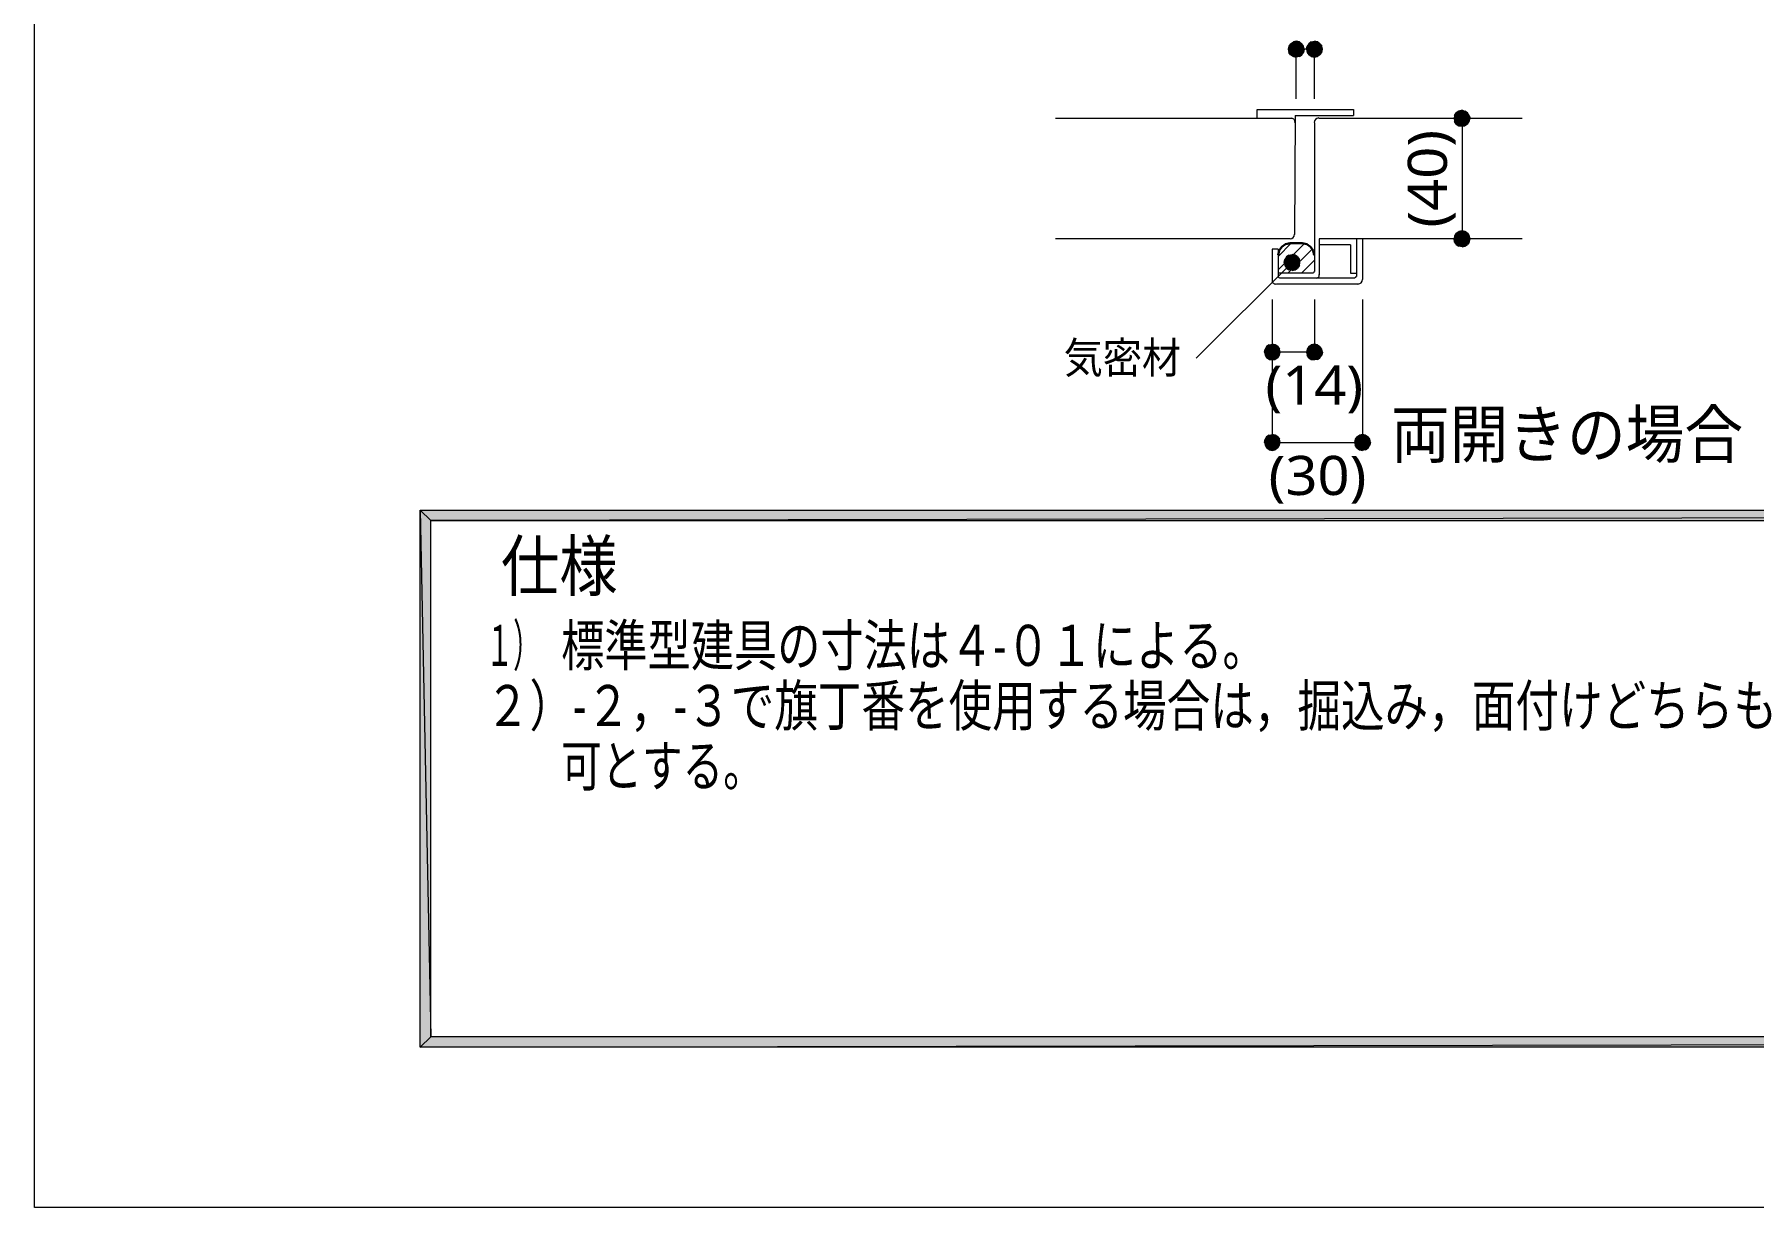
# Model space of a CAD drawing. Header units: millimetres. Extents: x 0 to 420, y 0 to 297.
# Drawn here: x 0.2 to 114.4, y 0 to 77.9 of the extents above; entities that cross this region are included whole.
import ezdxf
from ezdxf.enums import TextEntityAlignment as Align

# ---------------------------------------------------------------- set-up
doc = ezdxf.new("R2010")
doc.units = ezdxf.units.MM
doc.styles.add('kst32b', font='NotoSansJP-Variable.ttf')

msp = doc.modelspace()

# ---------------------------------------------------------------- hatches: boundary and pattern name
for points in [[(83.52, 77.13), (83.48, 76.94), (84.01, 76.94), (83.52, 77.13)], [(85.7, 76.73), (85.75, 76.94), (85.22, 76.94), (85.7, 76.73)], [(94.81, 71.86), (95.02, 71.82), (95.02, 72.35), (94.81, 71.86)], [(95.21, 64.83), (95.02, 64.88), (95.02, 64.35), (95.21, 64.83)], [(83.25, 62.57), (83.35, 62.4), (83.74, 62.78), (83.25, 62.57)], [(82.89, 56.62), (82.93, 56.81), (82.4, 56.81), (82.89, 56.62)], [(84.73, 57.02), (84.69, 56.81), (85.22, 56.81), (84.73, 57.02)], [(82.89, 50.63), (82.93, 50.82), (82.4, 50.82), (82.89, 50.63)], [(87.93, 51.03), (87.88, 50.82), (88.41, 50.82), (87.93, 51.03)]]:
    msp.add_hatch(color=7).paths.add_polyline_path(points)
h = msp.add_hatch(color=7)
h.paths.add_polyline_path([(83.48, 76.94), (83.52, 76.73), (84.01, 76.94), (83.48, 76.94)])
h.paths.add_polyline_path([(83.52, 76.73), (84.01, 76.94), (83.63, 76.56), (83.52, 76.73)])
h.paths.add_polyline_path([(84.01, 76.94), (83.63, 76.56), (83.82, 76.45), (84.01, 76.94)])
h = msp.add_hatch(color=7)
h.paths.add_polyline_path([(84.01, 77.47), (83.82, 77.43), (84.01, 76.94), (84.01, 77.47)])
h.paths.add_polyline_path([(83.82, 77.43), (84.01, 76.94), (83.63, 77.3), (83.82, 77.43)])
h.paths.add_polyline_path([(84.01, 76.94), (83.63, 77.3), (83.52, 77.13), (84.01, 76.94)])
h = msp.add_hatch(color=7)
h.paths.add_polyline_path([(83.82, 76.45), (84.01, 76.41), (84.01, 76.94), (83.82, 76.45)])
h.paths.add_polyline_path([(84.01, 76.41), (84.01, 76.94), (84.22, 76.45), (84.01, 76.41)])
h.paths.add_polyline_path([(84.01, 76.94), (84.22, 76.45), (84.39, 76.56), (84.01, 76.94)])
h = msp.add_hatch(color=7)
h.paths.add_polyline_path([(84.5, 77.13), (84.39, 77.3), (84.01, 76.94), (84.5, 77.13)])
h.paths.add_polyline_path([(84.39, 77.3), (84.01, 76.94), (84.22, 77.43), (84.39, 77.3)])
h.paths.add_polyline_path([(84.01, 76.94), (84.22, 77.43), (84.01, 77.47), (84.01, 76.94)])
h = msp.add_hatch(color=7)
h.paths.add_polyline_path([(84.39, 76.56), (84.5, 76.73), (84.01, 76.94), (84.39, 76.56)])
h.paths.add_polyline_path([(84.5, 76.73), (84.01, 76.94), (84.54, 76.94), (84.5, 76.73)])
h.paths.add_polyline_path([(84.01, 76.94), (84.54, 76.94), (84.5, 77.13), (84.01, 76.94)])
h = msp.add_hatch(color=7)
h.paths.add_polyline_path([(84.84, 77.3), (84.73, 77.13), (85.22, 76.94), (84.84, 77.3)])
h.paths.add_polyline_path([(84.73, 77.13), (85.22, 76.94), (84.69, 76.94), (84.73, 77.13)])
h.paths.add_polyline_path([(85.22, 76.94), (84.69, 76.94), (84.73, 76.73), (85.22, 76.94)])
h = msp.add_hatch(color=7)
h.paths.add_polyline_path([(84.73, 76.73), (84.84, 76.56), (85.22, 76.94), (84.73, 76.73)])
h.paths.add_polyline_path([(84.84, 76.56), (85.22, 76.94), (85.01, 76.45), (84.84, 76.56)])
h.paths.add_polyline_path([(85.22, 76.94), (85.01, 76.45), (85.22, 76.41), (85.22, 76.94)])
h = msp.add_hatch(color=7)
h.paths.add_polyline_path([(85.41, 77.43), (85.22, 77.47), (85.22, 76.94), (85.41, 77.43)])
h.paths.add_polyline_path([(85.22, 77.47), (85.22, 76.94), (85.01, 77.43), (85.22, 77.47)])
h.paths.add_polyline_path([(85.22, 76.94), (85.01, 77.43), (84.84, 77.3), (85.22, 76.94)])
h = msp.add_hatch(color=7)
h.paths.add_polyline_path([(85.75, 76.94), (85.7, 77.13), (85.22, 76.94), (85.75, 76.94)])
h.paths.add_polyline_path([(85.7, 77.13), (85.22, 76.94), (85.58, 77.3), (85.7, 77.13)])
h.paths.add_polyline_path([(85.22, 76.94), (85.58, 77.3), (85.41, 77.43), (85.22, 76.94)])
h = msp.add_hatch(color=7)
h.paths.add_polyline_path([(85.22, 76.41), (85.41, 76.45), (85.22, 76.94), (85.22, 76.41)])
h.paths.add_polyline_path([(85.41, 76.45), (85.22, 76.94), (85.58, 76.56), (85.41, 76.45)])
h.paths.add_polyline_path([(85.22, 76.94), (85.58, 76.56), (85.7, 76.73), (85.22, 76.94)])
h = msp.add_hatch(color=7)
h.paths.add_polyline_path([(94.81, 72.83), (94.64, 72.71), (95.02, 72.35), (94.81, 72.83)])
h.paths.add_polyline_path([(94.64, 72.71), (95.02, 72.35), (94.53, 72.54), (94.64, 72.71)])
h.paths.add_polyline_path([(95.02, 72.35), (94.53, 72.54), (94.49, 72.35), (95.02, 72.35)])
h = msp.add_hatch(color=7)
h.paths.add_polyline_path([(94.49, 72.35), (94.53, 72.14), (95.02, 72.35), (94.49, 72.35)])
h.paths.add_polyline_path([(94.53, 72.14), (95.02, 72.35), (94.64, 71.97), (94.53, 72.14)])
h.paths.add_polyline_path([(95.02, 72.35), (94.64, 71.97), (94.81, 71.86), (95.02, 72.35)])
h = msp.add_hatch(color=7)
h.paths.add_polyline_path([(95.38, 72.71), (95.21, 72.83), (95.02, 72.35), (95.38, 72.71)])
h.paths.add_polyline_path([(95.21, 72.83), (95.02, 72.35), (95.02, 72.88), (95.21, 72.83)])
h.paths.add_polyline_path([(95.02, 72.35), (95.02, 72.88), (94.81, 72.83), (95.02, 72.35)])
h = msp.add_hatch(color=7)
h.paths.add_polyline_path([(95.5, 72.14), (95.55, 72.35), (95.02, 72.35), (95.5, 72.14)])
h.paths.add_polyline_path([(95.55, 72.35), (95.02, 72.35), (95.5, 72.54), (95.55, 72.35)])
h.paths.add_polyline_path([(95.02, 72.35), (95.5, 72.54), (95.38, 72.71), (95.02, 72.35)])
h = msp.add_hatch(color=7)
h.paths.add_polyline_path([(95.02, 71.82), (95.21, 71.86), (95.02, 72.35), (95.02, 71.82)])
h.paths.add_polyline_path([(95.21, 71.86), (95.02, 72.35), (95.38, 71.97), (95.21, 71.86)])
h.paths.add_polyline_path([(95.02, 72.35), (95.38, 71.97), (95.5, 72.14), (95.02, 72.35)])
h = msp.add_hatch(color=7)
h.paths.add_polyline_path([(94.53, 64.54), (94.49, 64.35), (95.02, 64.35), (94.53, 64.54)])
h.paths.add_polyline_path([(94.49, 64.35), (95.02, 64.35), (94.53, 64.13), (94.49, 64.35)])
h.paths.add_polyline_path([(95.02, 64.35), (94.53, 64.13), (94.64, 63.97), (95.02, 64.35)])
h = msp.add_hatch(color=7)
h.paths.add_polyline_path([(95.02, 64.88), (94.81, 64.83), (95.02, 64.35), (95.02, 64.88)])
h.paths.add_polyline_path([(94.81, 64.83), (95.02, 64.35), (94.64, 64.71), (94.81, 64.83)])
h.paths.add_polyline_path([(95.02, 64.35), (94.64, 64.71), (94.53, 64.54), (95.02, 64.35)])
h = msp.add_hatch(color=7)
h.paths.add_polyline_path([(94.64, 63.97), (94.81, 63.86), (95.02, 64.35), (94.64, 63.97)])
h.paths.add_polyline_path([(94.81, 63.86), (95.02, 64.35), (95.02, 63.82), (94.81, 63.86)])
h.paths.add_polyline_path([(95.02, 64.35), (95.02, 63.82), (95.21, 63.86), (95.02, 64.35)])
h = msp.add_hatch(color=7)
h.paths.add_polyline_path([(95.55, 64.35), (95.5, 64.54), (95.02, 64.35), (95.55, 64.35)])
h.paths.add_polyline_path([(95.5, 64.54), (95.02, 64.35), (95.38, 64.71), (95.5, 64.54)])
h.paths.add_polyline_path([(95.02, 64.35), (95.38, 64.71), (95.21, 64.83), (95.02, 64.35)])
h = msp.add_hatch(color=7)
h.paths.add_polyline_path([(95.21, 63.86), (95.38, 63.97), (95.02, 64.35), (95.21, 63.86)])
h.paths.add_polyline_path([(95.38, 63.97), (95.02, 64.35), (95.5, 64.13), (95.38, 63.97)])
h.paths.add_polyline_path([(95.02, 64.35), (95.5, 64.13), (95.55, 64.35), (95.02, 64.35)])
h = msp.add_hatch(color=7)
h.paths.add_polyline_path([(83.35, 63.14), (83.25, 62.97), (83.74, 62.78), (83.35, 63.14)])
h.paths.add_polyline_path([(83.25, 62.97), (83.74, 62.78), (83.21, 62.78), (83.25, 62.97)])
h.paths.add_polyline_path([(83.74, 62.78), (83.21, 62.78), (83.25, 62.57), (83.74, 62.78)])
h = msp.add_hatch(color=7)
h.paths.add_polyline_path([(83.93, 63.27), (83.74, 63.31), (83.74, 62.78), (83.93, 63.27)])
h.paths.add_polyline_path([(83.74, 63.31), (83.74, 62.78), (83.52, 63.27), (83.74, 63.31)])
h.paths.add_polyline_path([(83.74, 62.78), (83.52, 63.27), (83.35, 63.14), (83.74, 62.78)])
h = msp.add_hatch(color=7)
h.paths.add_polyline_path([(84.24, 62.78), (84.22, 62.97), (83.74, 62.78), (84.24, 62.78)])
h.paths.add_polyline_path([(84.22, 62.97), (83.74, 62.78), (84.1, 63.14), (84.22, 62.97)])
h.paths.add_polyline_path([(83.74, 62.78), (84.1, 63.14), (83.93, 63.27), (83.74, 62.78)])
h = msp.add_hatch(color=7)
h.paths.add_polyline_path([(83.35, 62.4), (83.52, 62.29), (83.74, 62.78), (83.35, 62.4)])
h.paths.add_polyline_path([(83.52, 62.29), (83.74, 62.78), (83.74, 62.25), (83.52, 62.29)])
h.paths.add_polyline_path([(83.74, 62.78), (83.74, 62.25), (83.93, 62.29), (83.74, 62.78)])
h = msp.add_hatch(color=7)
h.paths.add_polyline_path([(83.93, 62.29), (84.1, 62.4), (83.74, 62.78), (83.93, 62.29)])
h.paths.add_polyline_path([(84.1, 62.4), (83.74, 62.78), (84.22, 62.57), (84.1, 62.4)])
h.paths.add_polyline_path([(83.74, 62.78), (84.22, 62.57), (84.24, 62.78), (83.74, 62.78)])
h = msp.add_hatch(color=7)
h.paths.add_polyline_path([(82.04, 57.19), (81.94, 57.02), (82.4, 56.81), (82.04, 57.19)])
h.paths.add_polyline_path([(81.94, 57.02), (82.4, 56.81), (81.89, 56.81), (81.94, 57.02)])
h.paths.add_polyline_path([(82.4, 56.81), (81.89, 56.81), (81.94, 56.62), (82.4, 56.81)])
h = msp.add_hatch(color=7)
h.paths.add_polyline_path([(82.61, 57.3), (82.4, 57.34), (82.4, 56.81), (82.61, 57.3)])
h.paths.add_polyline_path([(82.4, 57.34), (82.4, 56.81), (82.21, 57.3), (82.4, 57.34)])
h.paths.add_polyline_path([(82.4, 56.81), (82.21, 57.3), (82.04, 57.19), (82.4, 56.81)])
h = msp.add_hatch(color=7)
h.paths.add_polyline_path([(82.93, 56.81), (82.89, 57.02), (82.4, 56.81), (82.93, 56.81)])
h.paths.add_polyline_path([(82.89, 57.02), (82.4, 56.81), (82.78, 57.19), (82.89, 57.02)])
h.paths.add_polyline_path([(82.4, 56.81), (82.78, 57.19), (82.61, 57.3), (82.4, 56.81)])
h = msp.add_hatch(color=7)
h.paths.add_polyline_path([(85.22, 57.34), (85.01, 57.3), (85.22, 56.81), (85.22, 57.34)])
h.paths.add_polyline_path([(85.01, 57.3), (85.22, 56.81), (84.84, 57.19), (85.01, 57.3)])
h.paths.add_polyline_path([(85.22, 56.81), (84.84, 57.19), (84.73, 57.02), (85.22, 56.81)])
h = msp.add_hatch(color=7)
h.paths.add_polyline_path([(85.7, 57.02), (85.58, 57.19), (85.22, 56.81), (85.7, 57.02)])
h.paths.add_polyline_path([(85.58, 57.19), (85.22, 56.81), (85.41, 57.3), (85.58, 57.19)])
h.paths.add_polyline_path([(85.22, 56.81), (85.41, 57.3), (85.22, 57.34), (85.22, 56.81)])
h = msp.add_hatch(color=7)
h.paths.add_polyline_path([(81.94, 56.62), (82.04, 56.45), (82.4, 56.81), (81.94, 56.62)])
h.paths.add_polyline_path([(82.04, 56.45), (82.4, 56.81), (82.21, 56.32), (82.04, 56.45)])
h.paths.add_polyline_path([(82.4, 56.81), (82.21, 56.32), (82.4, 56.3), (82.4, 56.81)])
h = msp.add_hatch(color=7)
h.paths.add_polyline_path([(82.4, 56.3), (82.61, 56.32), (82.4, 56.81), (82.4, 56.3)])
h.paths.add_polyline_path([(82.61, 56.32), (82.4, 56.81), (82.78, 56.45), (82.61, 56.32)])
h.paths.add_polyline_path([(82.4, 56.81), (82.78, 56.45), (82.89, 56.62), (82.4, 56.81)])
h = msp.add_hatch(color=7)
h.paths.add_polyline_path([(84.69, 56.81), (84.73, 56.62), (85.22, 56.81), (84.69, 56.81)])
h.paths.add_polyline_path([(84.73, 56.62), (85.22, 56.81), (84.84, 56.45), (84.73, 56.62)])
h.paths.add_polyline_path([(85.22, 56.81), (84.84, 56.45), (85.01, 56.32), (85.22, 56.81)])
h = msp.add_hatch(color=7)
h.paths.add_polyline_path([(85.01, 56.32), (85.22, 56.3), (85.22, 56.81), (85.01, 56.32)])
h.paths.add_polyline_path([(85.22, 56.3), (85.22, 56.81), (85.41, 56.32), (85.22, 56.3)])
h.paths.add_polyline_path([(85.22, 56.81), (85.41, 56.32), (85.58, 56.45), (85.22, 56.81)])
h = msp.add_hatch(color=7)
h.paths.add_polyline_path([(85.58, 56.45), (85.7, 56.62), (85.22, 56.81), (85.58, 56.45)])
h.paths.add_polyline_path([(85.7, 56.62), (85.22, 56.81), (85.75, 56.81), (85.7, 56.62)])
h.paths.add_polyline_path([(85.22, 56.81), (85.75, 56.81), (85.7, 57.02), (85.22, 56.81)])
h = msp.add_hatch(color=7)
h.paths.add_polyline_path([(82.04, 51.2), (81.94, 51.03), (82.4, 50.82), (82.04, 51.2)])
h.paths.add_polyline_path([(81.94, 51.03), (82.4, 50.82), (81.89, 50.82), (81.94, 51.03)])
h.paths.add_polyline_path([(82.4, 50.82), (81.89, 50.82), (81.94, 50.63), (82.4, 50.82)])
h = msp.add_hatch(color=7)
h.paths.add_polyline_path([(81.94, 50.63), (82.04, 50.46), (82.4, 50.82), (81.94, 50.63)])
h.paths.add_polyline_path([(82.04, 50.46), (82.4, 50.82), (82.21, 50.33), (82.04, 50.46)])
h.paths.add_polyline_path([(82.4, 50.82), (82.21, 50.33), (82.4, 50.29), (82.4, 50.82)])
h = msp.add_hatch(color=7)
h.paths.add_polyline_path([(82.61, 51.31), (82.4, 51.35), (82.4, 50.82), (82.61, 51.31)])
h.paths.add_polyline_path([(82.4, 51.35), (82.4, 50.82), (82.21, 51.31), (82.4, 51.35)])
h.paths.add_polyline_path([(82.4, 50.82), (82.21, 51.31), (82.04, 51.2), (82.4, 50.82)])
h = msp.add_hatch(color=7)
h.paths.add_polyline_path([(82.93, 50.82), (82.89, 51.03), (82.4, 50.82), (82.93, 50.82)])
h.paths.add_polyline_path([(82.89, 51.03), (82.4, 50.82), (82.78, 51.2), (82.89, 51.03)])
h.paths.add_polyline_path([(82.4, 50.82), (82.78, 51.2), (82.61, 51.31), (82.4, 50.82)])
h = msp.add_hatch(color=7)
h.paths.add_polyline_path([(82.4, 50.29), (82.61, 50.33), (82.4, 50.82), (82.4, 50.29)])
h.paths.add_polyline_path([(82.61, 50.33), (82.4, 50.82), (82.78, 50.46), (82.61, 50.33)])
h.paths.add_polyline_path([(82.4, 50.82), (82.78, 50.46), (82.89, 50.63), (82.4, 50.82)])
h = msp.add_hatch(color=7)
h.paths.add_polyline_path([(87.88, 50.82), (87.93, 50.63), (88.41, 50.82), (87.88, 50.82)])
h.paths.add_polyline_path([(87.93, 50.63), (88.41, 50.82), (88.03, 50.46), (87.93, 50.63)])
h.paths.add_polyline_path([(88.41, 50.82), (88.03, 50.46), (88.2, 50.33), (88.41, 50.82)])
h = msp.add_hatch(color=7)
h.paths.add_polyline_path([(88.41, 51.35), (88.2, 51.31), (88.41, 50.82), (88.41, 51.35)])
h.paths.add_polyline_path([(88.2, 51.31), (88.41, 50.82), (88.03, 51.2), (88.2, 51.31)])
h.paths.add_polyline_path([(88.41, 50.82), (88.03, 51.2), (87.93, 51.03), (88.41, 50.82)])
h = msp.add_hatch(color=7)
h.paths.add_polyline_path([(88.2, 50.33), (88.41, 50.29), (88.41, 50.82), (88.2, 50.33)])
h.paths.add_polyline_path([(88.41, 50.29), (88.41, 50.82), (88.6, 50.33), (88.41, 50.29)])
h.paths.add_polyline_path([(88.41, 50.82), (88.6, 50.33), (88.79, 50.46), (88.41, 50.82)])
h = msp.add_hatch(color=7)
h.paths.add_polyline_path([(88.9, 51.03), (88.79, 51.2), (88.41, 50.82), (88.9, 51.03)])
h.paths.add_polyline_path([(88.79, 51.2), (88.41, 50.82), (88.6, 51.31), (88.79, 51.2)])
h.paths.add_polyline_path([(88.41, 50.82), (88.6, 51.31), (88.41, 51.35), (88.41, 50.82)])
h = msp.add_hatch(color=7)
h.paths.add_polyline_path([(88.79, 50.46), (88.9, 50.63), (88.41, 50.82), (88.79, 50.46)])
h.paths.add_polyline_path([(88.9, 50.63), (88.41, 50.82), (88.94, 50.82), (88.9, 50.63)])
h.paths.add_polyline_path([(88.41, 50.82), (88.94, 50.82), (88.9, 51.03), (88.41, 50.82)])
h = msp.add_hatch(color=7)
h.paths.add_polyline_path([(393.83, 11.35), (394.53, 10.65), (393.83, 45.64), (393.83, 11.35)])
h.paths.add_polyline_path([(394.53, 10.65), (393.83, 45.64), (394.53, 46.33), (394.53, 10.65)])
h.paths.add_polyline_path([(393.83, 45.64), (394.53, 46.33), (26.52, 45.64), (393.83, 45.64)])
h.paths.add_polyline_path([(394.53, 46.33), (26.52, 45.64), (25.82, 46.33), (394.53, 46.33)])
h.paths.add_polyline_path([(26.52, 45.64), (25.82, 46.33), (26.52, 11.35), (26.52, 45.64)])
h.paths.add_polyline_path([(25.82, 46.33), (26.52, 11.35), (25.82, 10.65), (25.82, 46.33)])
h.paths.add_polyline_path([(26.52, 11.35), (25.82, 10.65), (393.83, 11.35), (26.52, 11.35)])
h.paths.add_polyline_path([(25.82, 10.65), (393.83, 11.35), (394.53, 10.65), (25.82, 10.65)])

# ---------------------------------------------------------------- linework, layer by layer
at = {"lineweight": 13}
msp.add_lwpolyline([(0.19, 0), (0.19, 296.97), (420.16, 296.97), (420.16, 0)], close=True, dxfattribs=at)
at = {"lineweight": 0}
for points in [[(83.52, 77.13), (83.48, 76.94), (84.01, 76.94)], [(83.48, 76.94), (83.52, 76.73), (84.01, 76.94)], [(84.01, 76.94), (83.63, 77.3), (83.52, 77.13)], [(83.52, 76.73), (84.01, 76.94), (83.63, 76.56)], [(83.82, 77.43), (84.01, 76.94), (83.63, 77.3)], [(84.01, 76.94), (83.63, 76.56), (83.82, 76.45)], [(84.01, 77.47), (83.82, 77.43), (84.01, 76.94)], [(83.82, 76.45), (84.01, 76.41), (84.01, 76.94)], [(84.01, 76.94), (84.22, 77.43), (84.01, 77.47)], [(84.39, 77.3), (84.01, 76.94), (84.22, 77.43)], [(84.5, 77.13), (84.39, 77.3), (84.01, 76.94)], [(84.01, 76.94), (84.54, 76.94), (84.5, 77.13)], [(84.01, 76.41), (84.01, 76.94), (84.22, 76.45)], [(84.01, 76.94), (84.22, 76.45), (84.39, 76.56)], [(84.39, 76.56), (84.5, 76.73), (84.01, 76.94)], [(84.5, 76.73), (84.01, 76.94), (84.54, 76.94)], [(84.73, 77.13), (85.22, 76.94), (84.69, 76.94)], [(85.22, 76.94), (84.69, 76.94), (84.73, 76.73)], [(84.84, 77.3), (84.73, 77.13), (85.22, 76.94)], [(84.73, 76.73), (84.84, 76.56), (85.22, 76.94)], [(85.22, 76.94), (85.01, 77.43), (84.84, 77.3)], [(84.84, 76.56), (85.22, 76.94), (85.01, 76.45)], [(85.22, 77.47), (85.22, 76.94), (85.01, 77.43)], [(85.22, 76.94), (85.01, 76.45), (85.22, 76.41)], [(85.41, 77.43), (85.22, 77.47), (85.22, 76.94)], [(85.22, 76.94), (85.58, 77.3), (85.41, 77.43)], [(85.7, 77.13), (85.22, 76.94), (85.58, 77.3)], [(85.75, 76.94), (85.7, 77.13), (85.22, 76.94)], [(85.22, 76.41), (85.41, 76.45), (85.22, 76.94)], [(85.41, 76.45), (85.22, 76.94), (85.58, 76.56)], [(85.22, 76.94), (85.58, 76.56), (85.7, 76.73)], [(85.7, 76.73), (85.75, 76.94), (85.22, 76.94)], [(95.02, 72.35), (94.53, 72.54), (94.49, 72.35)], [(94.49, 72.35), (94.53, 72.14), (95.02, 72.35)], [(94.64, 72.71), (95.02, 72.35), (94.53, 72.54)], [(94.53, 72.14), (95.02, 72.35), (94.64, 71.97)], [(94.81, 72.83), (94.64, 72.71), (95.02, 72.35)], [(95.02, 72.35), (94.64, 71.97), (94.81, 71.86)], [(95.02, 72.35), (95.02, 72.88), (94.81, 72.83)], [(94.81, 71.86), (95.02, 71.82), (95.02, 72.35)], [(95.21, 72.83), (95.02, 72.35), (95.02, 72.88)], [(95.38, 72.71), (95.21, 72.83), (95.02, 72.35)], [(95.02, 72.35), (95.5, 72.54), (95.38, 72.71)], [(95.55, 72.35), (95.02, 72.35), (95.5, 72.54)], [(95.02, 71.82), (95.21, 71.86), (95.02, 72.35)], [(95.21, 71.86), (95.02, 72.35), (95.38, 71.97)], [(95.02, 72.35), (95.38, 71.97), (95.5, 72.14)], [(95.5, 72.14), (95.55, 72.35), (95.02, 72.35)], [(94.53, 64.54), (94.49, 64.35), (95.02, 64.35)], [(94.49, 64.35), (95.02, 64.35), (94.53, 64.13)], [(95.02, 64.35), (94.64, 64.71), (94.53, 64.54)], [(95.02, 64.35), (94.53, 64.13), (94.64, 63.97)], [(94.81, 64.83), (95.02, 64.35), (94.64, 64.71)], [(94.64, 63.97), (94.81, 63.86), (95.02, 64.35)], [(95.02, 64.88), (94.81, 64.83), (95.02, 64.35)], [(94.81, 63.86), (95.02, 64.35), (95.02, 63.82)], [(95.21, 64.83), (95.02, 64.88), (95.02, 64.35)], [(95.02, 64.35), (95.38, 64.71), (95.21, 64.83)], [(95.5, 64.54), (95.02, 64.35), (95.38, 64.71)], [(95.55, 64.35), (95.5, 64.54), (95.02, 64.35)], [(95.02, 64.35), (95.02, 63.82), (95.21, 63.86)], [(95.21, 63.86), (95.38, 63.97), (95.02, 64.35)], [(95.38, 63.97), (95.02, 64.35), (95.5, 64.13)], [(95.02, 64.35), (95.5, 64.13), (95.55, 64.35)], [(83.25, 62.97), (83.74, 62.78), (83.21, 62.78)], [(83.35, 63.14), (83.25, 62.97), (83.74, 62.78)], [(83.74, 62.78), (83.52, 63.27), (83.35, 63.14)], [(83.74, 63.31), (83.74, 62.78), (83.52, 63.27)], [(83.93, 63.27), (83.74, 63.31), (83.74, 62.78)], [(83.74, 62.78), (84.1, 63.14), (83.93, 63.27)], [(84.22, 62.97), (83.74, 62.78), (84.1, 63.14)], [(84.24, 62.78), (84.22, 62.97), (83.74, 62.78)], [(83.74, 62.78), (83.21, 62.78), (83.25, 62.57)], [(83.25, 62.57), (83.35, 62.4), (83.74, 62.78)], [(83.35, 62.4), (83.52, 62.29), (83.74, 62.78)], [(83.52, 62.29), (83.74, 62.78), (83.74, 62.25)], [(83.74, 62.78), (83.74, 62.25), (83.93, 62.29)], [(83.93, 62.29), (84.1, 62.4), (83.74, 62.78)], [(84.1, 62.4), (83.74, 62.78), (84.22, 62.57)], [(83.74, 62.78), (84.22, 62.57), (84.24, 62.78)], [(82.04, 57.19), (81.94, 57.02), (82.4, 56.81)], [(82.4, 56.81), (82.21, 57.3), (82.04, 57.19)], [(82.4, 57.34), (82.4, 56.81), (82.21, 57.3)], [(82.61, 57.3), (82.4, 57.34), (82.4, 56.81)], [(82.4, 56.81), (82.78, 57.19), (82.61, 57.3)], [(82.89, 57.02), (82.4, 56.81), (82.78, 57.19)], [(85.22, 56.81), (84.84, 57.19), (84.73, 57.02)], [(85.01, 57.3), (85.22, 56.81), (84.84, 57.19)], [(85.22, 57.34), (85.01, 57.3), (85.22, 56.81)], [(85.22, 56.81), (85.41, 57.3), (85.22, 57.34)], [(85.58, 57.19), (85.22, 56.81), (85.41, 57.3)], [(85.7, 57.02), (85.58, 57.19), (85.22, 56.81)], [(81.94, 57.02), (82.4, 56.81), (81.89, 56.81)], [(82.4, 56.81), (81.89, 56.81), (81.94, 56.62)], [(81.94, 56.62), (82.04, 56.45), (82.4, 56.81)], [(82.04, 56.45), (82.4, 56.81), (82.21, 56.32)], [(82.4, 56.81), (82.21, 56.32), (82.4, 56.3)], [(82.93, 56.81), (82.89, 57.02), (82.4, 56.81)], [(82.4, 56.3), (82.61, 56.32), (82.4, 56.81)], [(82.61, 56.32), (82.4, 56.81), (82.78, 56.45)], [(82.4, 56.81), (82.78, 56.45), (82.89, 56.62)], [(82.89, 56.62), (82.93, 56.81), (82.4, 56.81)], [(84.73, 57.02), (84.69, 56.81), (85.22, 56.81)], [(84.69, 56.81), (84.73, 56.62), (85.22, 56.81)], [(84.73, 56.62), (85.22, 56.81), (84.84, 56.45)], [(85.22, 56.81), (84.84, 56.45), (85.01, 56.32)], [(85.01, 56.32), (85.22, 56.3), (85.22, 56.81)], [(85.22, 56.81), (85.75, 56.81), (85.7, 57.02)], [(85.22, 56.3), (85.22, 56.81), (85.41, 56.32)], [(85.22, 56.81), (85.41, 56.32), (85.58, 56.45)], [(85.58, 56.45), (85.7, 56.62), (85.22, 56.81)], [(85.7, 56.62), (85.22, 56.81), (85.75, 56.81)], [(81.94, 51.03), (82.4, 50.82), (81.89, 50.82)], [(82.4, 50.82), (81.89, 50.82), (81.94, 50.63)], [(82.04, 51.2), (81.94, 51.03), (82.4, 50.82)], [(81.94, 50.63), (82.04, 50.46), (82.4, 50.82)], [(82.4, 50.82), (82.21, 51.31), (82.04, 51.2)], [(82.04, 50.46), (82.4, 50.82), (82.21, 50.33)], [(82.4, 51.35), (82.4, 50.82), (82.21, 51.31)], [(82.4, 50.82), (82.21, 50.33), (82.4, 50.29)], [(82.61, 51.31), (82.4, 51.35), (82.4, 50.82)], [(82.4, 50.82), (82.78, 51.2), (82.61, 51.31)], [(82.89, 51.03), (82.4, 50.82), (82.78, 51.2)], [(82.93, 50.82), (82.89, 51.03), (82.4, 50.82)], [(82.4, 50.29), (82.61, 50.33), (82.4, 50.82)], [(82.61, 50.33), (82.4, 50.82), (82.78, 50.46)], [(82.4, 50.82), (82.78, 50.46), (82.89, 50.63)], [(82.89, 50.63), (82.93, 50.82), (82.4, 50.82)], [(87.93, 51.03), (87.88, 50.82), (88.41, 50.82)], [(87.88, 50.82), (87.93, 50.63), (88.41, 50.82)], [(88.41, 50.82), (88.03, 51.2), (87.93, 51.03)], [(87.93, 50.63), (88.41, 50.82), (88.03, 50.46)], [(88.2, 51.31), (88.41, 50.82), (88.03, 51.2)], [(88.41, 50.82), (88.03, 50.46), (88.2, 50.33)], [(88.41, 51.35), (88.2, 51.31), (88.41, 50.82)], [(88.2, 50.33), (88.41, 50.29), (88.41, 50.82)], [(88.41, 50.82), (88.6, 51.31), (88.41, 51.35)], [(88.79, 51.2), (88.41, 50.82), (88.6, 51.31)], [(88.9, 51.03), (88.79, 51.2), (88.41, 50.82)], [(88.41, 50.82), (88.94, 50.82), (88.9, 51.03)], [(88.41, 50.29), (88.41, 50.82), (88.6, 50.33)], [(88.41, 50.82), (88.6, 50.33), (88.79, 50.46)], [(88.79, 50.46), (88.9, 50.63), (88.41, 50.82)], [(88.9, 50.63), (88.41, 50.82), (88.94, 50.82)], [(394.53, 46.33), (26.52, 45.64), (25.82, 46.33)], [(26.52, 45.64), (25.82, 46.33), (26.52, 11.35)], [(25.82, 46.33), (26.52, 11.35), (25.82, 10.65)], [(393.83, 45.64), (394.53, 46.33), (26.52, 45.64)], [(26.52, 11.35), (25.82, 10.65), (393.83, 11.35)], [(25.82, 10.65), (393.83, 11.35), (394.53, 10.65)]]:
    msp.add_lwpolyline(points, close=True, dxfattribs=at)
at = {"lineweight": 13}
for points in [[(84.01, 73.64), (84.01, 76.94)], [(85.22, 76.94), (84.01, 76.94)], [(85.22, 73.64), (85.22, 76.94)], [(68.01, 72.35), (83.71, 72.35)], [(81.41, 72.35), (81.41, 72.94), (87.82, 72.94)], [(83.92, 72.04), (83.93, 72.1), (83.92, 72.15), (83.91, 72.2), (83.88, 72.25), (83.84, 72.29), (83.8, 72.32), (83.75, 72.34), (83.7, 72.35)], [(83.93, 72.54), (83.9, 64.64)], [(83.93, 72.54), (87.82, 72.54)], [(85.5, 72.37), (85.38, 72.34), (85.29, 72.28), (85.22, 72.18), (85.2, 72.06)], [(85.22, 72.05), (85.22, 62.17)], [(85.51, 72.35), (99.02, 72.35)], [(87.82, 72.94), (87.82, 72.54)], [(95.02, 72.35), (95.02, 64.35)], [(83.61, 64.35), (68.01, 64.35)], [(82.8, 63.18), (83.67, 64.05)], [(82.8, 62.29), (84.56, 64.03)], [(83.6, 64.35), (83.72, 64.37), (83.81, 64.44), (83.88, 64.53), (83.9, 64.65)], [(99.02, 64.35), (85.53, 64.35)], [(85.53, 64.35), (85.53, 61.95)], [(88.01, 64.35), (88.01, 61.85)], [(88.41, 64.35), (88.41, 61.64)], [(82.8, 63.65), (82.4, 63.65), (82.4, 61.57)], [(82.8, 63.65), (82.8, 61.85)], [(83.46, 62.06), (85.09, 63.67)], [(84.35, 62.06), (85.22, 62.93)], [(87.61, 63.94), (85.53, 63.94)], [(87.61, 63.94), (87.61, 62.06), (88.01, 62.06)], [(83.74, 62.78), (77.36, 56.41)], [(85.11, 62.06), (82.8, 62.06)], [(82.8, 61.86), (82.81, 61.82), (82.83, 61.79), (82.86, 61.77), (82.9, 61.76)], [(87.91, 61.74), (82.91, 61.74)], [(85.1, 62.08), (85.14, 62.09), (85.17, 62.11), (85.19, 62.14), (85.2, 62.18)], [(85.31, 61.75), (85.36, 61.74), (85.4, 61.75), (85.44, 61.77), (85.48, 61.8), (85.51, 61.83), (85.53, 61.87), (85.53, 61.92), (85.53, 61.97)], [(87.89, 61.76), (87.93, 61.77), (87.96, 61.79), (87.98, 61.82), (87.99, 61.86)], [(82.4, 61.57), (82.41, 61.52), (82.43, 61.47), (82.46, 61.42), (82.5, 61.39), (82.55, 61.36), (82.6, 61.35), (82.65, 61.34), (82.71, 61.35)], [(88.12, 61.34), (82.72, 61.34)], [(88.11, 61.34), (88.23, 61.37), (88.32, 61.43), (88.39, 61.53), (88.41, 61.65)], [(82.4, 60.32), (82.4, 50.82)], [(85.22, 60.32), (85.22, 56.81)], [(88.41, 60.32), (88.41, 50.82)], [(85.22, 56.81), (82.4, 56.81)], [(82.4, 50.82), (88.41, 50.82)]]:
    msp.add_lwpolyline(points, dxfattribs=at)
at = {"lineweight": 30}
for points in [[(83.6, 64.05), (83.29, 63.99), (83.04, 63.82), (82.87, 63.57), (82.8, 63.26)], [(83.61, 64.05), (84.41, 64.05)], [(85.2, 63.26), (85.13, 63.57), (84.96, 63.82), (84.71, 63.99), (84.4, 64.05)]]:
    msp.add_lwpolyline(points, dxfattribs=at)

# ---------------------------------------------------------------- texts
at = {"style": 'kst32b'}
for s, height, p, p2 in [('(40)', 2.599, (94.02, 65.09), (94.02, 71.58)), ('気密材', 2.079, (68.56, 55.41), (76.36, 55.41)), ('(14)', 2.599, (81.96, 53.32), (88.45, 53.32)), ('両開きの場合', 3.119, (90.3, 49.81), (113.69, 49.81)), ('(30)', 2.599, (82.17, 47.33), (88.67, 47.33)), ('仕様', 3.273, (31.18, 40.98), (38.94, 40.98)), ('１）', 2.728, (30.18, 35.98), (33.81, 35.98)), ('標準型建具の寸法は４-０１による。', 2.7278, (35.18, 35.98), (81.98, 35.98)), ('２）-２，-３で旗丁番を使用する場合は，掘込み，面付けどちらも', 2.7278, (30.18, 31.98), (115.94, 31.98)), ('可とする。', 2.728, (35.18, 27.98), (48.63, 27.98))]:
    msp.add_text(s, height=height, dxfattribs=at).set_placement(p, p2, align=Align.FIT)

doc.saveas('drawing.dxf')
